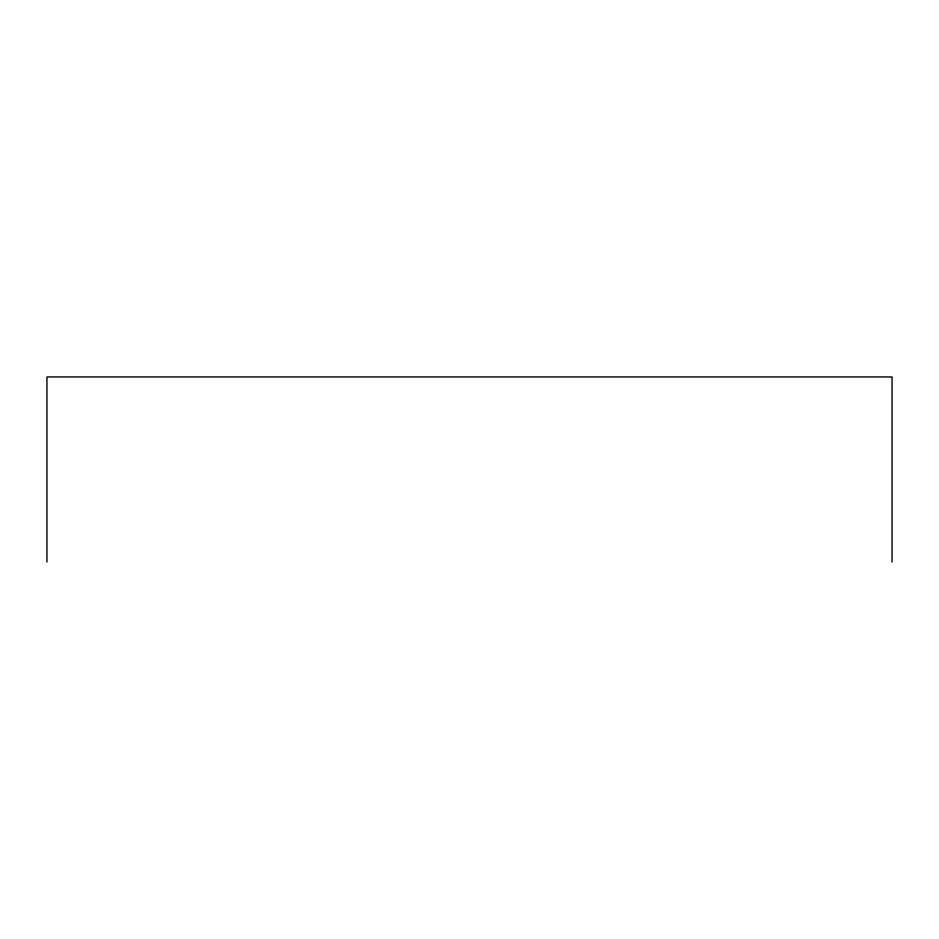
<?xml version="1.0" encoding="UTF-8"?>
<svg xmlns="http://www.w3.org/2000/svg" width="939" height="939" viewBox="0 0 939 939"><rect width="100%" height="100%" fill="white"/><g stroke="black" fill="none" stroke-linecap="round" stroke-linejoin="round"><path stroke-width="1.41" d="M892.05 562.05L892.05 376.95L46.95 376.95L46.95 562.05"/></g></svg>
